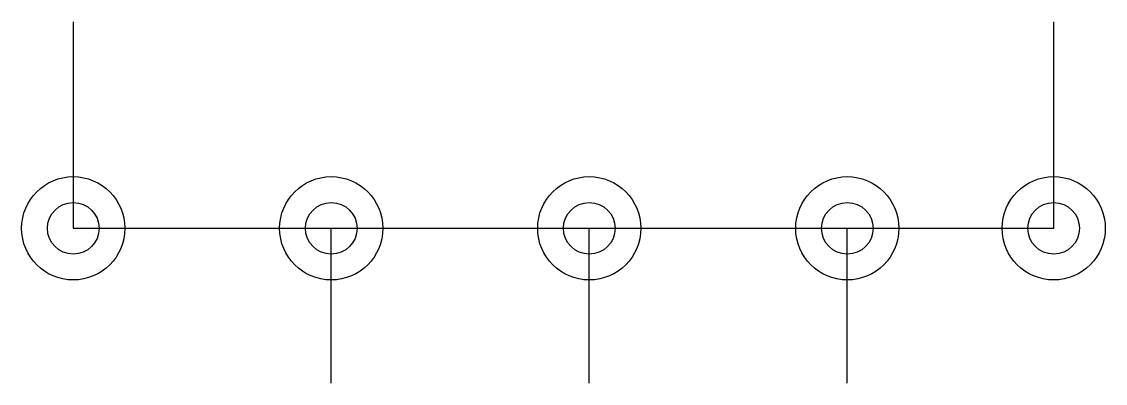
# Model space of a CAD drawing. Header units: millimetres. Extents: x 174 to 279, y 255 to 290.
import ezdxf

# ---------------------------------------------------------------- set-up
doc = ezdxf.new("R2010")
doc.units = ezdxf.units.MM

# ---------------------------------------------------------------- blocks, each defined once
blk = doc.blocks.new('conexion')
for radius in [5, 2.5]:
    blk.add_circle((0, 0), radius)

msp = doc.modelspace()

# ---------------------------------------------------------------- linework, layer by layer
for p, q in [((178.97, 289.94), (178.97, 279.94)), ((273.97, 269.94), (273.97, 289.94)), ((178.97, 279.94), (178.97, 269.94)), ((178.97, 269.94), (188.97, 269.94)), ((188.97, 269.94), (198.97, 269.94)), ((198.97, 269.94), (208.97, 269.94)), ((203.97, 254.94), (203.97, 269.94)), ((208.97, 269.94), (218.97, 269.94)), ((218.97, 269.94), (228.97, 269.94)), ((228.97, 269.94), (238.97, 269.94)), ((228.97, 254.94), (228.97, 269.94)), ((238.97, 269.94), (248.97, 269.94)), ((248.97, 269.94), (258.97, 269.94)), ((253.97, 269.94), (263.97, 269.94)), ((253.97, 254.94), (253.97, 269.94)), ((263.97, 269.94), (273.97, 269.94)), ((263.97, 269.94), (273.97, 269.94))]:
    msp.add_line(p, q)

# ---------------------------------------------------------------- block references
for p in [(178.97, 269.94), (203.97, 269.94), (228.97, 269.94), (253.97, 269.94), (273.97, 269.94)]:
    msp.add_blockref('conexion', p)

doc.saveas('drawing.dxf')
